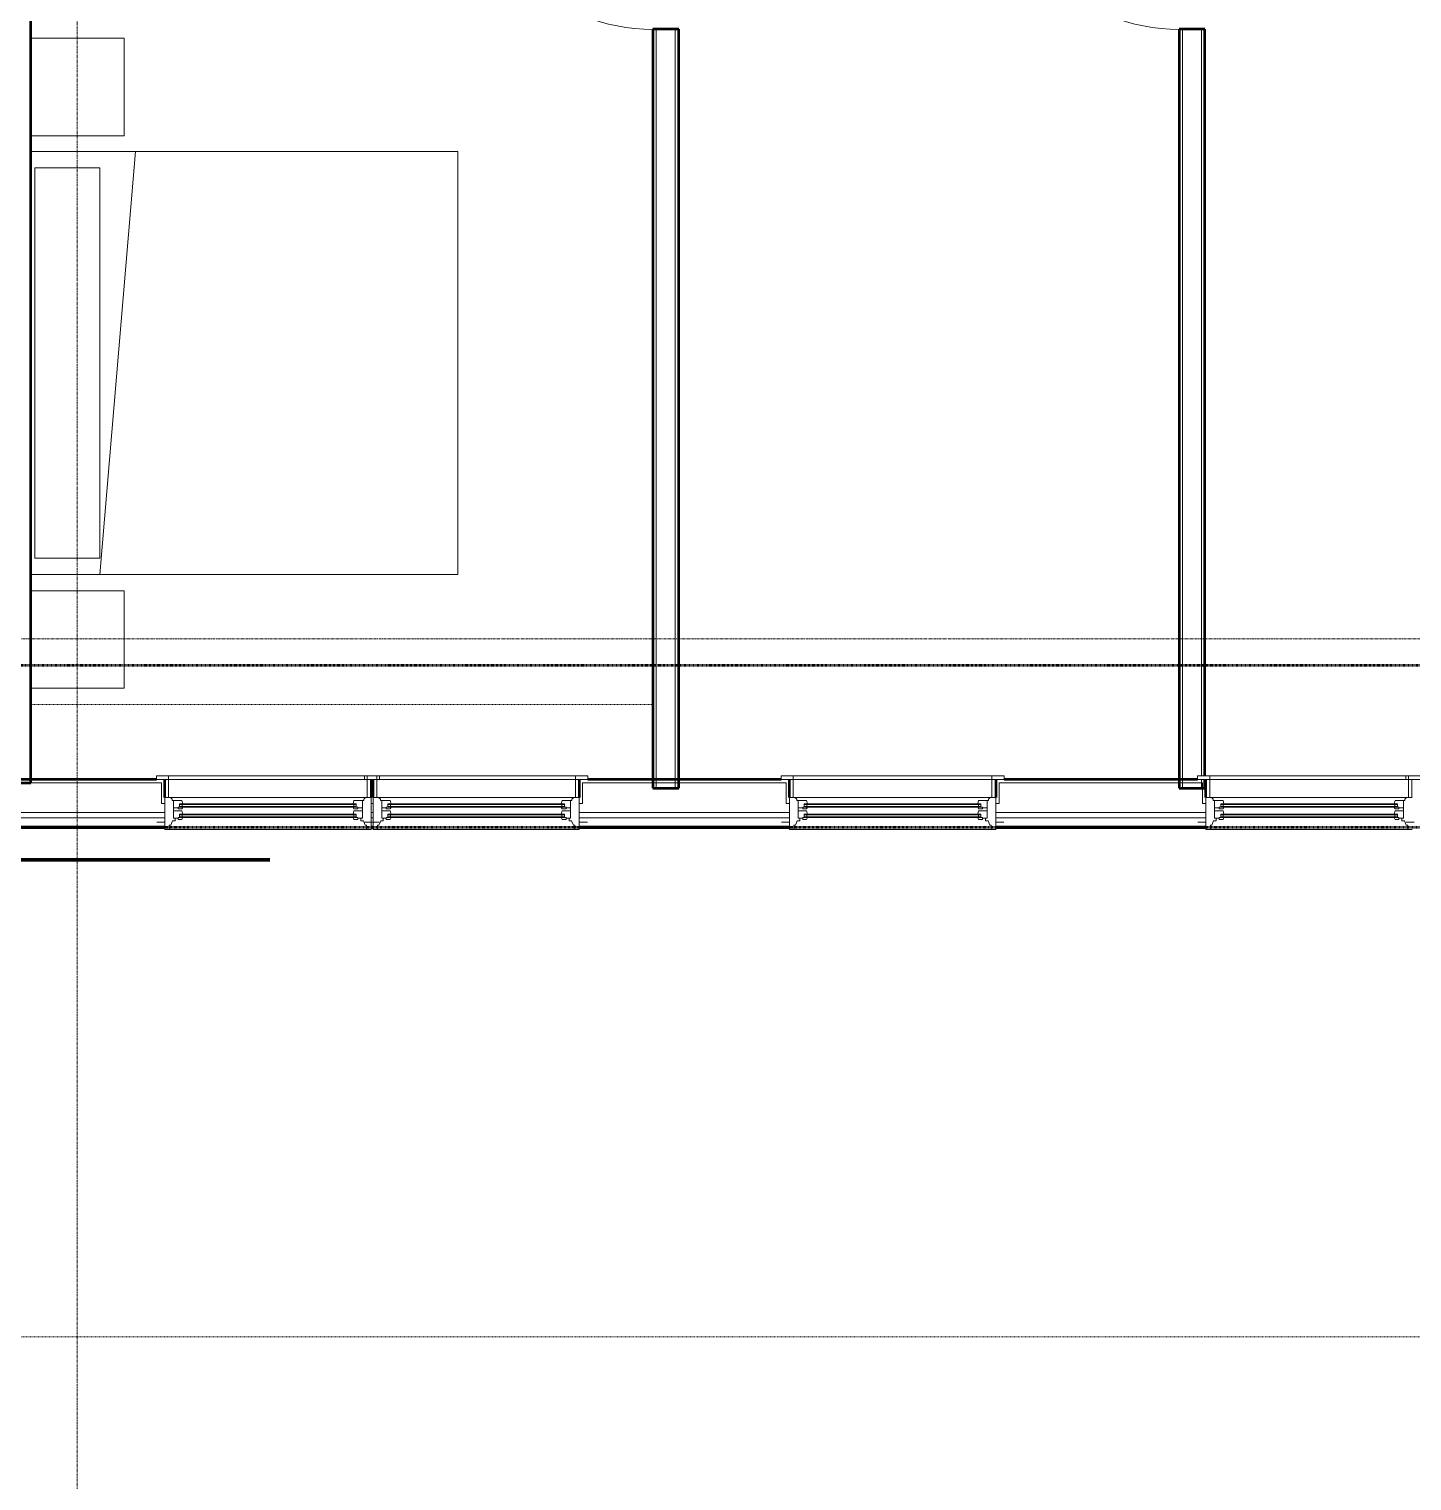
# Model space of a CAD drawing. Header units: inches. Extents: x -4217 to -1814, y 9706 to 12425.
# Drawn here: x -2509.2 to -2254.1, y 11126.9 to 11394.6 of the extents above; entities that cross this region are included whole.
import ezdxf

# ---------------------------------------------------------------- set-up
doc = ezdxf.new("R2010")
doc.units = ezdxf.units.IN
doc.header["$MEASUREMENT"] = 0
for name, pattern in [('Aligning Line 1_8_', [0.25, 0.125, -0.125]), ('Dash', [0.25, 0.125, -0.125]), ('Dash 1_16_', [0.125, 0.0625, -0.0625]), ('Grid Line 1_2_', [0.875, 0.5, -0.125, 0.125, -0.125])]:
    doc.linetypes.add(name, pattern=pattern)
for name, color, linetype, lineweight in [('A-AREA-1', 130, 'Continuous', 70), ('A-DOOR-1', 7, 'Continuous', 9), ('A-GLAZ-3', 7, 'Continuous', 9), ('A-GLAZ-4', 50, 'Continuous', 20), ('A-WALL-3', 250, 'Continuous', 50), ('A-WALL-4', 10, 'Continuous', 13), ('C-PROP-LINE-2', 91, 'Dash 1_16_', 50), ('G-ANNO-SYMB', 111, 'Aligning Line 1_8_', 9), ('I-FURN-1', 7, 'Continuous', 9), ('I-FURN-HDLN-1', 7, 'Dash', 9), ('I-WALL-3', 2, 'Continuous', 50), ('S-GRID-1', 1, 'Grid Line 1_2_', 9)]:
    doc.layers.add(name, color=color, linetype=linetype, lineweight=lineweight)

msp = doc.modelspace()

# ---------------------------------------------------------------- linework, layer by layer
at = {"layer": 'A-AREA-1'}
msp.add_line((-2562.2757, 11241.3894), (-2464.76124, 11241.3894), dxfattribs=at)
at = {"layer": 'A-DOOR-1'}
for centre in [(-2394.12374, 11428.64888), (-2297.07374, 11428.64888)]:
    msp.add_arc(centre, 34.06659, 183.365687, 270, dxfattribs=at)
at = {"layer": 'A-GLAZ-3'}
for p, q in [((-2485.69796, 11256.8894), (-2444.54952, 11256.8894)), ((-2485.69796, 11256.2644), (-2485.69796, 11256.8894)), ((-2444.54952, 11256.2644), (-2485.69796, 11256.2644)), ((-2484.07296, 11256.2644), (-2446.17452, 11256.2644)), ((-2484.07296, 11252.8894), (-2484.07296, 11256.2644)), ((-2483.44796, 11256.2644), (-2483.44796, 11256.8894)), ((-2483.44796, 11252.8894), (-2483.44796, 11256.2644)), ((-2406.14952, 11256.8894), (-2447.29796, 11256.8894)), ((-2447.29796, 11256.8894), (-2447.29796, 11256.2644)), ((-2447.29796, 11256.2644), (-2406.14952, 11256.2644)), ((-2446.79952, 11256.2644), (-2446.79952, 11256.8894)), ((-2446.79952, 11252.8894), (-2446.79952, 11256.2644)), ((-2446.17452, 11256.2644), (-2446.17452, 11252.8894)), ((-2407.77452, 11256.2644), (-2445.67296, 11256.2644)), ((-2445.67296, 11256.2644), (-2445.67296, 11252.8894)), ((-2445.04796, 11256.2644), (-2445.04796, 11256.8894)), ((-2445.04796, 11252.8894), (-2445.04796, 11256.2644)), ((-2444.54952, 11256.8894), (-2444.54952, 11256.2644)), ((-2408.39952, 11256.2644), (-2408.39952, 11256.8894)), ((-2408.39952, 11252.8894), (-2408.39952, 11256.2644)), ((-2407.77452, 11252.8894), (-2407.77452, 11256.2644)), ((-2406.14952, 11256.2644), (-2406.14952, 11256.8894)), ((-2329.34952, 11256.8894), (-2370.49796, 11256.8894)), ((-2370.49796, 11256.8894), (-2370.49796, 11256.2644)), ((-2370.49796, 11256.2644), (-2329.34952, 11256.2644)), ((-2330.97452, 11256.2644), (-2368.87296, 11256.2644)), ((-2368.87296, 11256.2644), (-2368.87296, 11252.8894)), ((-2368.24796, 11256.2644), (-2368.24796, 11256.8894)), ((-2368.24796, 11252.8894), (-2368.24796, 11256.2644)), ((-2331.59952, 11256.2644), (-2331.59952, 11256.8894)), ((-2331.59952, 11252.8894), (-2331.59952, 11256.2644)), ((-2330.97452, 11252.8894), (-2330.97452, 11256.2644)), ((-2329.34952, 11256.2644), (-2329.34952, 11256.8894)), ((-2252.54952, 11256.8894), (-2293.69796, 11256.8894)), ((-2293.69796, 11256.8894), (-2293.69796, 11256.2644)), ((-2293.69796, 11256.2644), (-2252.54952, 11256.2644)), ((-2254.17452, 11256.2644), (-2292.07296, 11256.2644)), ((-2292.07296, 11256.2644), (-2292.07296, 11252.8894)), ((-2291.44796, 11256.2644), (-2291.44796, 11256.8894)), ((-2291.44796, 11252.8894), (-2291.44796, 11256.2644)), ((-2255.29796, 11256.8894), (-2214.14952, 11256.8894)), ((-2255.29796, 11256.2644), (-2255.29796, 11256.8894)), ((-2214.14952, 11256.2644), (-2255.29796, 11256.2644)), ((-2254.79952, 11256.2644), (-2254.79952, 11256.8894)), ((-2254.79952, 11252.8894), (-2254.79952, 11256.2644)), ((-2254.17452, 11252.8894), (-2254.17452, 11256.2644)), ((-2446.17452, 11252.8894), (-2484.07296, 11252.8894)), ((-2445.67296, 11252.8894), (-2407.77452, 11252.8894)), ((-2368.87296, 11252.8894), (-2330.97452, 11252.8894)), ((-2292.07296, 11252.8894), (-2254.17452, 11252.8894)), ((-2481.41671, 11251.6394), (-2480.82296, 11251.6394)), ((-2481.41671, 11251.2644), (-2480.82296, 11251.2644)), ((-2480.94796, 11251.2644), (-2480.94796, 11251.6394)), ((-2480.82296, 11251.7644), (-2449.42452, 11251.7644)), ((-2480.82296, 11251.6394), (-2449.42452, 11251.6394)), ((-2480.82296, 11251.2644), (-2449.42452, 11251.2644)), ((-2480.82296, 11251.1394), (-2449.42452, 11251.1394)), ((-2480.82296, 11249.8269), (-2449.42452, 11249.8269)), ((-2448.83077, 11251.6394), (-2449.42452, 11251.6394)), ((-2448.83077, 11251.2644), (-2449.42452, 11251.2644)), ((-2449.29952, 11251.2644), (-2449.29952, 11251.6394)), ((-2443.01671, 11251.6394), (-2442.42296, 11251.6394)), ((-2443.01671, 11251.2644), (-2442.42296, 11251.2644)), ((-2442.54796, 11251.2644), (-2442.54796, 11251.6394)), ((-2411.02452, 11251.7644), (-2442.42296, 11251.7644)), ((-2411.02452, 11251.6394), (-2442.42296, 11251.6394)), ((-2411.02452, 11251.2644), (-2442.42296, 11251.2644)), ((-2411.02452, 11251.1394), (-2442.42296, 11251.1394)), ((-2411.02452, 11249.8269), (-2442.42296, 11249.8269)), ((-2410.43077, 11251.6394), (-2411.02452, 11251.6394)), ((-2410.43077, 11251.2644), (-2411.02452, 11251.2644)), ((-2410.89952, 11251.2644), (-2410.89952, 11251.6394)), ((-2366.21671, 11251.6394), (-2365.62296, 11251.6394)), ((-2366.21671, 11251.2644), (-2365.62296, 11251.2644)), ((-2365.74796, 11251.2644), (-2365.74796, 11251.6394)), ((-2334.22452, 11251.7644), (-2365.62296, 11251.7644)), ((-2334.22452, 11251.6394), (-2365.62296, 11251.6394)), ((-2334.22452, 11251.2644), (-2365.62296, 11251.2644)), ((-2334.22452, 11251.1394), (-2365.62296, 11251.1394)), ((-2334.22452, 11249.8269), (-2365.62296, 11249.8269)), ((-2333.63077, 11251.6394), (-2334.22452, 11251.6394)), ((-2333.63077, 11251.2644), (-2334.22452, 11251.2644)), ((-2334.09952, 11251.2644), (-2334.09952, 11251.6394)), ((-2289.41671, 11251.6394), (-2288.82296, 11251.6394)), ((-2289.41671, 11251.2644), (-2288.82296, 11251.2644)), ((-2288.94796, 11251.2644), (-2288.94796, 11251.6394)), ((-2257.42452, 11251.7644), (-2288.82296, 11251.7644)), ((-2257.42452, 11251.6394), (-2288.82296, 11251.6394)), ((-2257.42452, 11251.2644), (-2288.82296, 11251.2644)), ((-2257.42452, 11251.1394), (-2288.82296, 11251.1394)), ((-2257.42452, 11249.8269), (-2288.82296, 11249.8269)), ((-2256.83077, 11251.6394), (-2257.42452, 11251.6394)), ((-2256.83077, 11251.2644), (-2257.42452, 11251.2644)), ((-2257.29952, 11251.2644), (-2257.29952, 11251.6394)), ((-2481.41671, 11249.7019), (-2480.82296, 11249.7019)), ((-2481.41671, 11249.3269), (-2480.82296, 11249.3269)), ((-2480.94796, 11249.3269), (-2480.94796, 11249.7019)), ((-2480.82296, 11249.7019), (-2449.42452, 11249.7019)), ((-2480.82296, 11249.3269), (-2449.42452, 11249.3269)), ((-2480.82296, 11249.2019), (-2449.42452, 11249.2019)), ((-2448.83077, 11249.7019), (-2449.42452, 11249.7019)), ((-2448.83077, 11249.3269), (-2449.42452, 11249.3269)), ((-2449.29952, 11249.3269), (-2449.29952, 11249.7019)), ((-2443.01671, 11249.7019), (-2442.42296, 11249.7019)), ((-2443.01671, 11249.3269), (-2442.42296, 11249.3269)), ((-2442.54796, 11249.3269), (-2442.54796, 11249.7019)), ((-2411.02452, 11249.7019), (-2442.42296, 11249.7019)), ((-2411.02452, 11249.3269), (-2442.42296, 11249.3269)), ((-2411.02452, 11249.2019), (-2442.42296, 11249.2019)), ((-2410.43077, 11249.7019), (-2411.02452, 11249.7019)), ((-2410.43077, 11249.3269), (-2411.02452, 11249.3269)), ((-2410.89952, 11249.3269), (-2410.89952, 11249.7019)), ((-2366.21671, 11249.7019), (-2365.62296, 11249.7019)), ((-2366.21671, 11249.3269), (-2365.62296, 11249.3269)), ((-2365.74796, 11249.3269), (-2365.74796, 11249.7019)), ((-2334.22452, 11249.7019), (-2365.62296, 11249.7019)), ((-2334.22452, 11249.3269), (-2365.62296, 11249.3269)), ((-2334.22452, 11249.2019), (-2365.62296, 11249.2019)), ((-2333.63077, 11249.7019), (-2334.22452, 11249.7019)), ((-2333.63077, 11249.3269), (-2334.22452, 11249.3269)), ((-2334.09952, 11249.3269), (-2334.09952, 11249.7019)), ((-2289.41671, 11249.7019), (-2288.82296, 11249.7019)), ((-2289.41671, 11249.3269), (-2288.82296, 11249.3269)), ((-2288.94796, 11249.3269), (-2288.94796, 11249.7019)), ((-2257.42452, 11249.7019), (-2288.82296, 11249.7019)), ((-2257.42452, 11249.3269), (-2288.82296, 11249.3269)), ((-2257.42452, 11249.2019), (-2288.82296, 11249.2019)), ((-2256.83077, 11249.7019), (-2257.42452, 11249.7019)), ((-2256.83077, 11249.3269), (-2257.42452, 11249.3269)), ((-2257.29952, 11249.3269), (-2257.29952, 11249.7019))]:
    msp.add_line(p, q, dxfattribs=at)
at = {"layer": 'A-GLAZ-4'}
for p, q in [((-2484.13546, 11252.8894), (-2446.11202, 11252.8894)), ((-2484.13546, 11247.0144), (-2484.13546, 11252.8894)), ((-2482.79171, 11252.60924), (-2483.12559, 11252.8894)), ((-2482.79171, 11252.60924), (-2482.79171, 11252.3894)), ((-2447.45577, 11252.60924), (-2447.12189, 11252.8894)), ((-2447.45577, 11252.60924), (-2447.45577, 11252.3894)), ((-2446.11202, 11252.8894), (-2446.11202, 11247.0144)), ((-2407.71202, 11252.8894), (-2445.73546, 11252.8894)), ((-2445.73546, 11252.8894), (-2445.73546, 11247.0144)), ((-2444.39171, 11252.60924), (-2444.72559, 11252.8894)), ((-2444.39171, 11252.60924), (-2444.39171, 11252.3894)), ((-2409.05577, 11252.60924), (-2408.72189, 11252.8894)), ((-2409.05577, 11252.60924), (-2409.05577, 11252.3894)), ((-2407.71202, 11247.0144), (-2407.71202, 11252.8894)), ((-2330.91202, 11252.8894), (-2368.93546, 11252.8894)), ((-2368.93546, 11252.8894), (-2368.93546, 11247.0144)), ((-2367.59171, 11252.60924), (-2367.92559, 11252.8894)), ((-2367.59171, 11252.60924), (-2367.59171, 11252.3894)), ((-2332.25577, 11252.60924), (-2331.92189, 11252.8894)), ((-2332.25577, 11252.60924), (-2332.25577, 11252.3894)), ((-2330.91202, 11247.0144), (-2330.91202, 11252.8894)), ((-2254.11202, 11252.8894), (-2292.13546, 11252.8894)), ((-2292.13546, 11252.8894), (-2292.13546, 11247.0144)), ((-2290.79171, 11252.60924), (-2291.12559, 11252.8894)), ((-2290.79171, 11252.60924), (-2290.79171, 11252.3894)), ((-2255.45577, 11252.60924), (-2255.12189, 11252.8894)), ((-2255.45577, 11252.60924), (-2255.45577, 11252.3894)), ((-2482.79171, 11252.3894), (-2480.97921, 11252.3894)), ((-2482.54171, 11249.0769), (-2482.54171, 11252.3894)), ((-2482.54171, 11251.0144), (-2481.69796, 11251.0144)), ((-2482.54171, 11250.4519), (-2480.97921, 11250.4519)), ((-2481.69796, 11251.1394), (-2481.69796, 11250.79565)), ((-2480.82608, 11251.1394), (-2481.69796, 11251.1394)), ((-2480.97921, 11250.79565), (-2481.69796, 11250.79565)), ((-2481.41671, 11251.1394), (-2481.41671, 11251.7644)), ((-2480.82296, 11251.7644), (-2481.41671, 11251.7644)), ((-2481.41671, 11249.2019), (-2481.41671, 11249.8269)), ((-2480.82296, 11249.8269), (-2481.41671, 11249.8269)), ((-2480.97921, 11252.3894), (-2480.82296, 11251.7644)), ((-2480.97921, 11250.79565), (-2480.82608, 11251.1394)), ((-2480.97921, 11250.4519), (-2480.82296, 11249.8269)), ((-2449.26827, 11252.3894), (-2449.42452, 11251.7644)), ((-2449.42452, 11251.7644), (-2448.83077, 11251.7644)), ((-2449.26827, 11250.4519), (-2449.42452, 11249.8269)), ((-2449.42452, 11249.8269), (-2448.83077, 11249.8269)), ((-2449.26827, 11250.79565), (-2449.42139, 11251.1394)), ((-2449.42139, 11251.1394), (-2448.54952, 11251.1394)), ((-2447.45577, 11252.3894), (-2449.26827, 11252.3894)), ((-2449.26827, 11250.79565), (-2448.54952, 11250.79565)), ((-2447.70577, 11250.4519), (-2449.26827, 11250.4519)), ((-2448.83077, 11251.1394), (-2448.83077, 11251.7644)), ((-2448.83077, 11249.2019), (-2448.83077, 11249.8269)), ((-2448.54952, 11251.1394), (-2448.54952, 11250.79565)), ((-2447.70577, 11251.0144), (-2448.54952, 11251.0144)), ((-2447.70577, 11249.0769), (-2447.70577, 11252.3894)), ((-2444.39171, 11252.3894), (-2442.57921, 11252.3894)), ((-2444.14171, 11249.0769), (-2444.14171, 11252.3894)), ((-2444.14171, 11251.0144), (-2443.29796, 11251.0144)), ((-2444.14171, 11250.4519), (-2442.57921, 11250.4519)), ((-2443.29796, 11251.1394), (-2443.29796, 11250.79565)), ((-2442.42608, 11251.1394), (-2443.29796, 11251.1394)), ((-2442.57921, 11250.79565), (-2443.29796, 11250.79565)), ((-2443.01671, 11251.1394), (-2443.01671, 11251.7644)), ((-2442.42296, 11251.7644), (-2443.01671, 11251.7644)), ((-2443.01671, 11249.2019), (-2443.01671, 11249.8269)), ((-2442.42296, 11249.8269), (-2443.01671, 11249.8269)), ((-2442.57921, 11252.3894), (-2442.42296, 11251.7644)), ((-2442.57921, 11250.79565), (-2442.42608, 11251.1394)), ((-2442.57921, 11250.4519), (-2442.42296, 11249.8269)), ((-2410.86827, 11252.3894), (-2411.02452, 11251.7644)), ((-2411.02452, 11251.7644), (-2410.43077, 11251.7644)), ((-2410.86827, 11250.4519), (-2411.02452, 11249.8269)), ((-2411.02452, 11249.8269), (-2410.43077, 11249.8269)), ((-2410.86827, 11250.79565), (-2411.02139, 11251.1394)), ((-2411.02139, 11251.1394), (-2410.14952, 11251.1394)), ((-2409.05577, 11252.3894), (-2410.86827, 11252.3894)), ((-2410.86827, 11250.79565), (-2410.14952, 11250.79565)), ((-2409.30577, 11250.4519), (-2410.86827, 11250.4519)), ((-2410.43077, 11251.1394), (-2410.43077, 11251.7644)), ((-2410.43077, 11249.2019), (-2410.43077, 11249.8269)), ((-2410.14952, 11251.1394), (-2410.14952, 11250.79565)), ((-2409.30577, 11251.0144), (-2410.14952, 11251.0144)), ((-2409.30577, 11249.0769), (-2409.30577, 11252.3894)), ((-2367.59171, 11252.3894), (-2365.77921, 11252.3894)), ((-2367.34171, 11249.0769), (-2367.34171, 11252.3894)), ((-2367.34171, 11251.0144), (-2366.49796, 11251.0144)), ((-2367.34171, 11250.4519), (-2365.77921, 11250.4519)), ((-2366.49796, 11251.1394), (-2366.49796, 11250.79565)), ((-2365.62608, 11251.1394), (-2366.49796, 11251.1394)), ((-2365.77921, 11250.79565), (-2366.49796, 11250.79565)), ((-2366.21671, 11251.1394), (-2366.21671, 11251.7644)), ((-2365.62296, 11251.7644), (-2366.21671, 11251.7644)), ((-2366.21671, 11249.2019), (-2366.21671, 11249.8269)), ((-2365.62296, 11249.8269), (-2366.21671, 11249.8269)), ((-2365.77921, 11252.3894), (-2365.62296, 11251.7644)), ((-2365.77921, 11250.79565), (-2365.62608, 11251.1394)), ((-2365.77921, 11250.4519), (-2365.62296, 11249.8269)), ((-2334.06827, 11252.3894), (-2334.22452, 11251.7644)), ((-2334.22452, 11251.7644), (-2333.63077, 11251.7644)), ((-2334.06827, 11250.4519), (-2334.22452, 11249.8269)), ((-2334.22452, 11249.8269), (-2333.63077, 11249.8269)), ((-2334.06827, 11250.79565), (-2334.22139, 11251.1394)), ((-2334.22139, 11251.1394), (-2333.34952, 11251.1394)), ((-2332.25577, 11252.3894), (-2334.06827, 11252.3894)), ((-2334.06827, 11250.79565), (-2333.34952, 11250.79565)), ((-2332.50577, 11250.4519), (-2334.06827, 11250.4519)), ((-2333.63077, 11251.1394), (-2333.63077, 11251.7644)), ((-2333.63077, 11249.2019), (-2333.63077, 11249.8269)), ((-2333.34952, 11251.1394), (-2333.34952, 11250.79565)), ((-2332.50577, 11251.0144), (-2333.34952, 11251.0144)), ((-2332.50577, 11249.0769), (-2332.50577, 11252.3894)), ((-2290.79171, 11252.3894), (-2288.97921, 11252.3894)), ((-2290.54171, 11249.0769), (-2290.54171, 11252.3894)), ((-2290.54171, 11251.0144), (-2289.69796, 11251.0144)), ((-2290.54171, 11250.4519), (-2288.97921, 11250.4519)), ((-2289.69796, 11251.1394), (-2289.69796, 11250.79565)), ((-2288.82608, 11251.1394), (-2289.69796, 11251.1394)), ((-2288.97921, 11250.79565), (-2289.69796, 11250.79565)), ((-2289.41671, 11251.1394), (-2289.41671, 11251.7644)), ((-2288.82296, 11251.7644), (-2289.41671, 11251.7644)), ((-2289.41671, 11249.2019), (-2289.41671, 11249.8269)), ((-2288.82296, 11249.8269), (-2289.41671, 11249.8269)), ((-2288.97921, 11252.3894), (-2288.82296, 11251.7644)), ((-2288.97921, 11250.79565), (-2288.82608, 11251.1394)), ((-2288.97921, 11250.4519), (-2288.82296, 11249.8269)), ((-2257.26827, 11252.3894), (-2257.42452, 11251.7644)), ((-2257.42452, 11251.7644), (-2256.83077, 11251.7644)), ((-2257.26827, 11250.4519), (-2257.42452, 11249.8269)), ((-2257.42452, 11249.8269), (-2256.83077, 11249.8269)), ((-2257.26827, 11250.79565), (-2257.42139, 11251.1394)), ((-2257.42139, 11251.1394), (-2256.54952, 11251.1394)), ((-2255.45577, 11252.3894), (-2257.26827, 11252.3894)), ((-2257.26827, 11250.79565), (-2256.54952, 11250.79565)), ((-2255.70577, 11250.4519), (-2257.26827, 11250.4519)), ((-2256.83077, 11251.1394), (-2256.83077, 11251.7644)), ((-2256.83077, 11249.2019), (-2256.83077, 11249.8269)), ((-2256.54952, 11251.1394), (-2256.54952, 11250.79565)), ((-2255.70577, 11251.0144), (-2256.54952, 11251.0144)), ((-2255.70577, 11249.0769), (-2255.70577, 11252.3894)), ((-2484.13546, 11248.3894), (-2485.63546, 11248.3894)), ((-2483.32296, 11247.8269), (-2483.04827, 11247.8269)), ((-2483.32296, 11247.0144), (-2483.32296, 11247.8269)), ((-2483.04827, 11247.8269), (-2482.72921, 11248.6394)), ((-2482.72921, 11248.6394), (-2482.26046, 11248.6394)), ((-2482.54171, 11249.0769), (-2481.69796, 11249.0769)), ((-2482.26046, 11248.6394), (-2482.26046, 11249.0769)), ((-2481.69796, 11249.2019), (-2481.69796, 11248.85815)), ((-2480.82608, 11249.2019), (-2481.69796, 11249.2019)), ((-2480.97921, 11248.85815), (-2481.69796, 11248.85815)), ((-2480.97921, 11248.85815), (-2480.82608, 11249.2019)), ((-2449.26827, 11248.85815), (-2449.42139, 11249.2019)), ((-2449.42139, 11249.2019), (-2448.54952, 11249.2019)), ((-2449.26827, 11248.85815), (-2448.54952, 11248.85815)), ((-2448.54952, 11249.2019), (-2448.54952, 11248.85815)), ((-2447.70577, 11249.0769), (-2448.54952, 11249.0769)), ((-2447.98702, 11248.6394), (-2447.98702, 11249.0769)), ((-2447.51827, 11248.6394), (-2447.98702, 11248.6394)), ((-2447.1992, 11247.8269), (-2447.51827, 11248.6394)), ((-2445.73546, 11248.3894), (-2447.23546, 11248.3894)), ((-2446.92452, 11247.8269), (-2447.1992, 11247.8269)), ((-2446.92452, 11247.0144), (-2446.92452, 11247.8269)), ((-2446.11202, 11248.3894), (-2444.61202, 11248.3894)), ((-2444.92296, 11247.8269), (-2444.64827, 11247.8269)), ((-2444.92296, 11247.0144), (-2444.92296, 11247.8269)), ((-2444.64827, 11247.8269), (-2444.32921, 11248.6394)), ((-2444.32921, 11248.6394), (-2443.86046, 11248.6394)), ((-2444.14171, 11249.0769), (-2443.29796, 11249.0769)), ((-2443.86046, 11248.6394), (-2443.86046, 11249.0769)), ((-2443.29796, 11249.2019), (-2443.29796, 11248.85815)), ((-2442.42608, 11249.2019), (-2443.29796, 11249.2019)), ((-2442.57921, 11248.85815), (-2443.29796, 11248.85815)), ((-2442.57921, 11248.85815), (-2442.42608, 11249.2019)), ((-2410.86827, 11248.85815), (-2411.02139, 11249.2019)), ((-2411.02139, 11249.2019), (-2410.14952, 11249.2019)), ((-2410.86827, 11248.85815), (-2410.14952, 11248.85815)), ((-2410.14952, 11249.2019), (-2410.14952, 11248.85815)), ((-2409.30577, 11249.0769), (-2410.14952, 11249.0769)), ((-2409.58702, 11248.6394), (-2409.58702, 11249.0769)), ((-2409.11827, 11248.6394), (-2409.58702, 11248.6394)), ((-2408.7992, 11247.8269), (-2409.11827, 11248.6394)), ((-2408.52452, 11247.8269), (-2408.7992, 11247.8269)), ((-2408.52452, 11247.0144), (-2408.52452, 11247.8269)), ((-2407.71202, 11248.3894), (-2406.21202, 11248.3894)), ((-2368.93546, 11248.3894), (-2370.43546, 11248.3894)), ((-2368.12296, 11247.8269), (-2367.84827, 11247.8269)), ((-2368.12296, 11247.0144), (-2368.12296, 11247.8269)), ((-2367.84827, 11247.8269), (-2367.52921, 11248.6394)), ((-2367.52921, 11248.6394), (-2367.06046, 11248.6394)), ((-2367.34171, 11249.0769), (-2366.49796, 11249.0769)), ((-2367.06046, 11248.6394), (-2367.06046, 11249.0769)), ((-2366.49796, 11249.2019), (-2366.49796, 11248.85815)), ((-2365.62608, 11249.2019), (-2366.49796, 11249.2019)), ((-2365.77921, 11248.85815), (-2366.49796, 11248.85815)), ((-2365.77921, 11248.85815), (-2365.62608, 11249.2019)), ((-2334.06827, 11248.85815), (-2334.22139, 11249.2019)), ((-2334.22139, 11249.2019), (-2333.34952, 11249.2019)), ((-2334.06827, 11248.85815), (-2333.34952, 11248.85815)), ((-2333.34952, 11249.2019), (-2333.34952, 11248.85815)), ((-2332.50577, 11249.0769), (-2333.34952, 11249.0769)), ((-2332.78702, 11248.6394), (-2332.78702, 11249.0769)), ((-2332.31827, 11248.6394), (-2332.78702, 11248.6394)), ((-2331.9992, 11247.8269), (-2332.31827, 11248.6394)), ((-2331.72452, 11247.8269), (-2331.9992, 11247.8269)), ((-2331.72452, 11247.0144), (-2331.72452, 11247.8269)), ((-2330.91202, 11248.3894), (-2329.41202, 11248.3894)), ((-2292.13546, 11248.3894), (-2293.63546, 11248.3894)), ((-2291.32296, 11247.8269), (-2291.04827, 11247.8269)), ((-2291.32296, 11247.0144), (-2291.32296, 11247.8269)), ((-2291.04827, 11247.8269), (-2290.72921, 11248.6394)), ((-2290.72921, 11248.6394), (-2290.26046, 11248.6394)), ((-2290.54171, 11249.0769), (-2289.69796, 11249.0769)), ((-2290.26046, 11248.6394), (-2290.26046, 11249.0769)), ((-2289.69796, 11249.2019), (-2289.69796, 11248.85815)), ((-2288.82608, 11249.2019), (-2289.69796, 11249.2019)), ((-2288.97921, 11248.85815), (-2289.69796, 11248.85815)), ((-2288.97921, 11248.85815), (-2288.82608, 11249.2019)), ((-2257.26827, 11248.85815), (-2257.42139, 11249.2019)), ((-2257.42139, 11249.2019), (-2256.54952, 11249.2019)), ((-2257.26827, 11248.85815), (-2256.54952, 11248.85815)), ((-2256.54952, 11249.2019), (-2256.54952, 11248.85815)), ((-2255.70577, 11249.0769), (-2256.54952, 11249.0769)), ((-2255.98702, 11248.6394), (-2255.98702, 11249.0769)), ((-2255.51827, 11248.6394), (-2255.98702, 11248.6394)), ((-2255.1992, 11247.8269), (-2255.51827, 11248.6394)), ((-2253.73546, 11248.3894), (-2255.23546, 11248.3894)), ((-2254.92452, 11247.8269), (-2255.1992, 11247.8269)), ((-2254.92452, 11247.0144), (-2254.92452, 11247.8269)), ((-2446.11202, 11247.0144), (-2484.13546, 11247.0144)), ((-2445.73546, 11247.0144), (-2407.71202, 11247.0144)), ((-2368.93546, 11247.0144), (-2330.91202, 11247.0144)), ((-2292.13546, 11247.0144), (-2254.11202, 11247.0144))]:
    msp.add_line(p, q, dxfattribs=at)
at = {"layer": 'A-WALL-3'}
for p, q in [((-2394.12374, 11394.64888), (-2394.12374, 11254.6394)), ((-2389.37374, 11394.64888), (-2394.12374, 11394.64888)), ((-2389.37374, 11254.6394), (-2389.37374, 11394.64888)), ((-2297.07374, 11394.64888), (-2297.07374, 11254.6394)), ((-2292.32374, 11394.64888), (-2297.07374, 11394.64888)), ((-2292.32374, 11256.8894), (-2292.32374, 11394.64888)), ((-2485.69796, 11256.2644), (-2559.74952, 11256.2644)), ((-2484.13546, 11252.8894), (-2484.13546, 11256.2644)), ((-2446.11202, 11256.2644), (-2446.11202, 11252.8894)), ((-2445.73546, 11252.8894), (-2445.73546, 11256.2644)), ((-2407.71202, 11256.2644), (-2407.71202, 11252.8894)), ((-2370.49796, 11256.2644), (-2406.14952, 11256.2644)), ((-2368.93546, 11252.8894), (-2368.93546, 11256.2644)), ((-2330.91202, 11256.2644), (-2330.91202, 11252.8894)), ((-2293.69796, 11256.2644), (-2329.34952, 11256.2644)), ((-2292.32374, 11254.6394), (-2292.32374, 11256.2644)), ((-2292.13546, 11252.8894), (-2292.13546, 11256.2644)), ((-2394.12374, 11254.6394), (-2389.37374, 11254.6394)), ((-2297.07374, 11254.6394), (-2292.32374, 11254.6394)), ((-2561.31202, 11247.3894), (-2484.13546, 11247.3894)), ((-2446.11202, 11247.3894), (-2445.73546, 11247.3894)), ((-2407.71202, 11247.3894), (-2368.93546, 11247.3894)), ((-2330.91202, 11247.3894), (-2292.13546, 11247.3894))]:
    msp.add_line(p, q, dxfattribs=at)
at = {"layer": 'A-WALL-4'}
for p, q in [((-2393.49874, 11254.6394), (-2393.49874, 11394.64888)), ((-2389.99874, 11254.6394), (-2389.99874, 11394.64888)), ((-2296.44874, 11254.6394), (-2296.44874, 11394.64888)), ((-2292.94874, 11256.8894), (-2292.94874, 11394.64888)), ((-2484.76046, 11255.6394), (-2560.68702, 11255.6394)), ((-2484.76046, 11251.8269), (-2484.76046, 11255.6394)), ((-2407.08702, 11255.6394), (-2407.08702, 11251.8269)), ((-2369.56046, 11255.6394), (-2407.08702, 11255.6394)), ((-2369.56046, 11251.8269), (-2369.56046, 11255.6394)), ((-2330.28702, 11255.6394), (-2330.28702, 11251.8269)), ((-2292.76046, 11255.6394), (-2330.28702, 11255.6394)), ((-2292.94874, 11254.6394), (-2292.94874, 11256.2644)), ((-2292.76046, 11251.8269), (-2292.76046, 11255.6394)), ((-2561.31202, 11250.1394), (-2484.13546, 11250.1394)), ((-2484.76046, 11251.8269), (-2484.13546, 11251.8269)), ((-2446.11202, 11251.8269), (-2445.73546, 11251.8269)), ((-2446.11202, 11250.1394), (-2445.73546, 11250.1394)), ((-2407.71202, 11251.8269), (-2407.08702, 11251.8269)), ((-2407.71202, 11250.1394), (-2368.93546, 11250.1394)), ((-2369.56046, 11251.8269), (-2368.93546, 11251.8269)), ((-2330.91202, 11251.8269), (-2330.28702, 11251.8269)), ((-2330.91202, 11250.1394), (-2292.13546, 11250.1394)), ((-2292.76046, 11251.8269), (-2292.13546, 11251.8269)), ((-2561.31202, 11249.1394), (-2484.13546, 11249.1394)), ((-2561.31202, 11247.6394), (-2484.13546, 11247.6394)), ((-2446.11202, 11249.1394), (-2445.73546, 11249.1394)), ((-2446.11202, 11247.6394), (-2445.73546, 11247.6394)), ((-2407.71202, 11249.1394), (-2368.93546, 11249.1394)), ((-2407.71202, 11247.6394), (-2368.93546, 11247.6394)), ((-2330.91202, 11249.1394), (-2292.13546, 11249.1394)), ((-2330.91202, 11247.6394), (-2292.13546, 11247.6394))]:
    msp.add_line(p, q, dxfattribs=at)
at = {"layer": 'C-PROP-LINE-2'}
for p, q in [((-2099.26202, 11277.2894), (-3402.04874, 11277.2894)), ((-2068.92374, 11247.3894), (-3400.04874, 11247.3894))]:
    msp.add_line(p, q, dxfattribs=at)
at = {"layer": 'G-ANNO-SYMB'}
msp.add_line((-1910.86928, 11153.42614), (-4027.08301, 11153.42614), dxfattribs=at)
at = {"layer": 'I-FURN-1'}
for p, q in [((-2508.87374, 11392.98256), (-2491.62374, 11392.98256)), ((-2491.62374, 11392.98256), (-2491.62374, 11374.98256)), ((-2491.62374, 11374.98256), (-2508.87374, 11374.98256)), ((-2508.87374, 11372.05072), (-2430.12374, 11372.05072)), ((-2496.12374, 11294.05072), (-2489.54412, 11372.05072)), ((-2430.12374, 11372.05072), (-2430.12374, 11294.05072)), ((-2508.12374, 11369.05072), (-2496.12374, 11369.05072)), ((-2508.12374, 11369.05072), (-2508.12374, 11297.05072)), ((-2496.12374, 11369.05072), (-2496.12374, 11297.05072)), ((-2508.12374, 11297.05072), (-2496.12374, 11297.05072)), ((-2430.12374, 11294.05072), (-2508.87374, 11294.05072)), ((-2508.87374, 11291.05072), (-2491.62374, 11291.05072)), ((-2491.62374, 11291.05072), (-2491.62374, 11273.05072)), ((-2491.62374, 11273.05072), (-2508.87374, 11273.05072))]:
    msp.add_line(p, q, dxfattribs=at)
at = {"layer": 'I-FURN-HDLN-1'}
msp.add_line((-2394.12374, 11270.05072), (-2508.87374, 11270.05072), dxfattribs=at)
at = {"layer": 'I-WALL-3'}
for p, q in [((-2508.87374, 11255.6394), (-2508.87374, 11640.6144)), ((-2517.37374, 11255.6394), (-2508.87374, 11255.6394))]:
    msp.add_line(p, q, dxfattribs=at)
at = {"layer": 'S-GRID-1'}
for p, q in [((-2500.32374, 9836.17969), (-2500.32374, 12376.79045)), ((-1814.20638, 11282.1894), (-4168.71446, 11282.1894))]:
    msp.add_line(p, q, dxfattribs=at)

doc.saveas('drawing.dxf')
